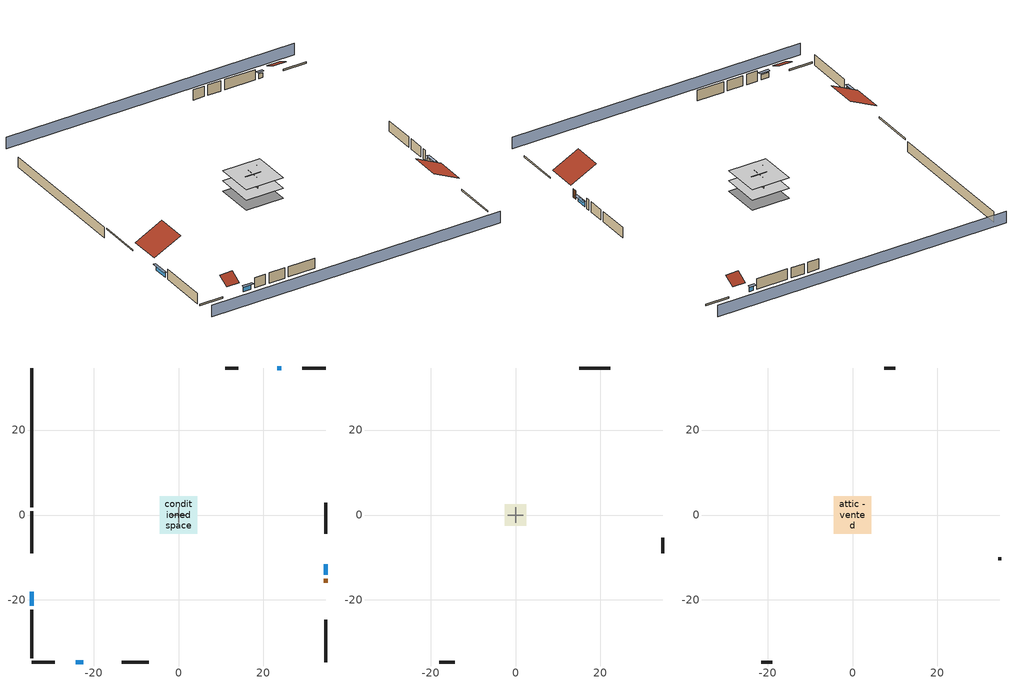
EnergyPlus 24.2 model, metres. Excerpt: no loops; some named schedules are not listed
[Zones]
conditioned space
 floor adiabatic (AdiabaticFloorConstruction): -4.44,-4.44 -4.44,4.44 4.44,4.44 4.44,-4.44 z0.3
 floor foundation (Slab2 construction): -4.44,-4.44 -4.44,4.44 4.44,4.44 4.44,-4.44 z-2.13
 wall outside (RimJoist1 construction): -34.61,0.91 -34.61,-9.03 z0.3:0.61
 wall outside (RimJoist2 construction): 34.61,34.61 29.09,34.61 z0.3:0.61
 wall outside (RimJoist3 construction): 34.61,-34.61 34.61,-24.67 z0.3:0.61
 wall outside (RimJoist4 construction): -34.61,-34.61 -29.09,-34.61 z0.3:0.61
 wall outside (AdiabaticWallConstruction 1): 34.61,-15.9 34.61,-14.98 z0.3:2.34
 wall outside (AdiabaticWallConstruction): -34.61,-18.06 -34.61,-21.41 z0.3:1.43; 24.18,34.61 23.29,34.61 z0.3:1.46; 34.61,-14.05 34.61,-11.59 z0.3:1.4; -24.17,-34.61 -22.41,-34.61 z0.3:1.49
 wall outside (Wall3 construction): -34.61,-22.34 -34.61,-33.68 z0.3:2.74
 wall outside (Wall4 construction): 14.12,34.61 11.04,34.61 z0.3:2.74
 wall outside (Wall7 construction): 34.61,-4.46 34.61,2.9 z0.3:2.74
 wall outside (Wall8 construction): -13.34,-34.61 -7.04,-34.61 z0.3:2.74
 wall foundation (FoundationWall1 construction): -34.61,34.61 -34.61,1.84 z-2.13:0.3
 wall to garage (Wall5 construction): 0,-1.83 0,1.83 z0.3:2.74
 wall to garage (Wall6 construction): 1.83,0 -1.83,0 z0.3:2.74
 window (WindowConstruction): -34.61,-18.06 -34.61,-21.41 z0.3:1.43
 window (WindowConstruction 1): 24.17,34.61 23.29,34.61 z0.3:1.46
 window (WindowConstruction 2): 34.61,-14.05 34.61,-11.59 z0.3:1.4
 window (WindowConstruction 3): -24.17,-34.61 -22.42,-34.61 z0.3:1.49
 door (Door): 34.61,-15.9 34.61,-14.98 z0.3:2.34
 ceiling adiabatic (AdiabaticFloorConstruction): 4.44,-4.44 4.44,4.44 -4.44,4.44 -4.44,-4.44 z0.3
garage
 floor foundation (Slab1 construction): -2.59,-2.59 -2.59,2.59 2.59,2.59 2.59,-2.59 z0
 wall outside (Wall1 construction): 22.36,34.61 15.05,34.61 z0.3:2.74
 wall outside (Wall12 construction): -17.93,-34.61 -14.27,-34.61 z0.3:2.74
 wall outside (Wall2 construction): 34.61,-9.04 34.61,-5.39 z0.3:2.74
attic - vented
 floor to garage (Floor1 construction): -2.59,-2.59 -2.59,2.59 2.59,2.59 2.59,-2.59 z2.74
 floor to conditioned space (Floor2 construction Reversed): -4.44,-4.44 -4.44,4.44 4.44,4.44 4.44,-4.44 z2.74
 wall outside (Wall10 construction): -21.49,-34.61 -18.86,-34.61 z0.3:2.74
 wall outside (Wall11 construction): 34.61,-10.66 34.61,-9.97 z0.3:2.74
 wall outside (Wall9 construction): 10.11,34.61 7.48,34.61 z0.3:2.74
 roof outside (Roof1 construction): -34.61,-17.14,2.74 -28.18,-17.14,5.95 -28.18,-9.95,5.95 -34.61,-9.95,2.74
 roof outside (Roof2 construction): 25.1,34.61,2.74 25.1,31.87,4.11 28.16,31.87,4.11 28.16,34.61,2.74
 roof outside (Roof3 construction): -25.1,-34.61,2.74 -25.1,-31.87,4.11 -28.16,-31.87,4.11 -28.16,-34.61,2.74
 roof outside (Roof4 construction): 34.61,-16.82,2.74 28.42,-16.82,5.84 28.42,-23.74,5.84 34.61,-23.74,2.74
shading: 34.61,39.18 -34.61,39.18 / -34.61,-39.18 34.61,-39.18 z0:2.74; -34.61,-21.71 -34.61,-17.76 -35.22,-17.76 -35.22,-21.71 z1.74; 22.99,34.61 24.48,34.61 24.48,35.22 22.99,35.22 z1.77; 34.61,-11.28 34.61,-14.36 35.22,-14.36 35.22,-11.28 z1.71; -22.11,-34.61 -24.48,-34.61 -24.48,-35.22 -22.11,-35.22 z1.8
[Building]
Building 1: Terrain=Suburbs
[Site:Location]
Portland Intl Arpt_OR: Latitude {deg}=45.59; Longitude {deg}=-122.6; Time Zone {hr}=-8; Elevation {m}=33; Keep Site Location Information=Yes
[Site:GroundTemperature:Shallow]
10.2558, 8.96328, 8.85977, 9.47314, 11.9355, 14.3863, 16.5111, 17.8571, 17.9714, 16.8767, 14.8061, 12.4304
[Site:WaterMainsTemperature]
Calculation Method=Schedule; Temperature Schedule=mains temperature schedule
[Material] Roughness=Rough; Thermal Absorptance=0.9
Name | Thickness {m} | Conductivity {W/m-K} | Density {kg/m3} | Specific Heat {J/kg-K} | Solar Absorptance | Visible Absorptance
ceiling loosefill ins | 0.0846667 | 0.0480833 | 16.02 | 1046.75 | 0.7 | 0.7
ceiling stud and cavity | 0.1397 | 1.39189 | 65.682 | 1177.47 | 0.7 | 0.7
ceiling stud and cavity 1 | 0.1397 | 0.302811 | 65.682 | 1177.47 | 0.7 | 0.7
concrete 4.0 in. | 0.1016 | 1.803125 | 2242.8 | 837.4 | 0.7 | 0.7
concrete 8.0 in. | 0.2032 | 1.803125 | 2242.8 | 837.4 | 0.7 | 0.7
door material | 0.04445 | 0.0612267 | 512.64 | 1214.23 | 0.7 | 0.7
floor covering | 0.0127 | 0.0450781 | 54.468 | 1339.84 | 0.9 | 0.9
floor covering 1 | 0.0127 | 0.0433444 | 54.468 | 1339.84 | 0.6 | 0.6
floor rigid ins; wall rigid ins | 0.512978 | 0.029427 | 32.04 | 1214.23 | 0.7 | 0.7
floor stud and cavity | 0.1397 | 1.75129 | 37.0049 | 1207.88 | 0.7 | 0.7
furniture material conditioned space 1; furniture material garage 1 | 0.1524 | 0.115458 | 640.8 | 1214.23 | 0.6 | 0.6
gypsum board | 0.0127 | 0.160291 | 801 | 837.4 | 0.6 | 0.6
gypsum board 1 | 0.0127 | 0.160291 | 801 | 837.4 | 0.7 | 0.7
osb sheathing 0.5 in. | 0.0127 | 0.115458 | 512.64 | 1214.23 | 0.6 | 0.6
osb sheathing 0.5 in. 1; osb sheathing 0.5 in. 2; osb sheathing 0.5 in. 3 | 0.0127 | 0.115458 | 512.64 | 1214.23 | 0.7 | 0.7
osb sheathing 0.75 in. | 0.01905 | 0.115458 | 512.64 | 1214.23 | 0.7 | 0.7
rim joist stud and cavity | 0.0508 | 0.178688 | 50.32683 | 1063.81 | 0.6 | 0.6
roof rigid ins | 0.00281632 | 0.029427 | 32.04 | 1214.23 | 0.7 | 0.7
wall stud and cavity | 0.1397 | 0.727959 | 139.0536 | 1170.24 | 0.6 | 0.6
wall stud and cavity 1 | 0.1397 | 0.550994 | 139.0536 | 1170.24 | 0.7 | 0.7
wall stud and cavity 2 | 0.1397 | 0.335416 | 139.0536 | 1170.24 | 0.7 | 0.7
wall stud and cavity 3 | 0.0889 | 0.380278 | 52.3479 | 1209.89 | 0.7 | 0.7
wall stud and cavity 4 | 0.0889 | 0.391764 | 83.0341 | 1211.67 | 0.7 | 0.7
wood shingles or shakes | 0.00635 | 0.162714 | 1121.4 | 1465.45 | 0.85 | 0.85
wood siding | 0.0254 | 0.102417 | 544.68 | 1172.36 | 0.85 | 0.85
wood siding 1; wood siding 2 | 0.0254 | 0.102417 | 544.68 | 1172.36 | 0.7 | 0.7
[WindowMaterial:SimpleGlazingSystem]
WindowMaterial: U-Factor {W/m2-K}=4.31528; Solar Heat Gain Coefficient=0.67
[Construction]
AdiabaticFloorConstruction: floor stud and cavity, floor rigid ins, osb sheathing 0.75 in., floor covering 1
AdiabaticWallConstruction: wood siding 1, wall rigid ins, wall stud and cavity 3, gypsum board
AdiabaticWallConstruction 1: wood siding 2, wall rigid ins, wall stud and cavity 3, gypsum board
Door: door material
Floor1 construction: ceiling stud and cavity
Floor2 construction Reversed: gypsum board, ceiling stud and cavity 1, ceiling loosefill ins
FoundationWall1 construction: concrete 8.0 in., gypsum board 1
furniture construction conditioned space 1: furniture material conditioned space 1
furniture construction garage 1: furniture material garage 1
PartitionWallConstruction: gypsum board, wall stud and cavity 4, gypsum board
RimJoist1 construction; RimJoist2 construction; RimJoist3 construction; RimJoist4 construction: wood siding, rim joist stud and cavity
Roof1 construction; Roof2 construction; Roof3 construction; Roof4 construction: wood shingles or shakes, roof rigid ins, osb sheathing 0.5 in.
Slab1 construction: concrete 4.0 in.
Slab2 construction: concrete 4.0 in., floor covering
Wall1 construction; Wall2 construction: wood siding, osb sheathing 0.5 in. 1, wall stud and cavity
Wall10 construction; Wall11 construction; Wall12 construction; Wall9 construction: wood siding, osb sheathing 0.5 in. 3, wall stud and cavity
Wall3 construction; Wall4 construction: wood siding, osb sheathing 0.5 in. 1, wall stud and cavity 1, gypsum board
Wall5 construction: osb sheathing 0.5 in. 2, wall stud and cavity 2, gypsum board
Wall6 construction: osb sheathing 0.5 in. 3, wall stud and cavity 2, gypsum board
Wall7 construction; Wall8 construction: wood siding, osb sheathing 0.5 in. 3, wall stud and cavity 1, gypsum board
WindowConstruction; WindowConstruction 1; WindowConstruction 2; WindowConstruction 3: WindowMaterial
[Zone] Multiplier=1; Part of Total Floor Area=Yes
Name | Volume {m3}
attic - vented | 80.9188
conditioned space | 384.656
garage | 65.242
[Space]
Name | Zone | Volume {m3}
attic - vented 1 | attic - vented | 80.9188
conditioned space 1 | conditioned space | 384.656
garage 1 | garage | 65.242
[ZoneInfiltration:EffectiveLeakageArea] Schedule=Always On Discrete
Name | Zone or Space | Effective Air Leakage Area {cm2} | Stack Coefficient | Wind Coefficient
infil attic - vented 1 | attic - vented 1 | 3520.67 | 0.00015981 | 3.51401e-05
infil garage 1 | garage 1 | 271.837 | 0.000129147 | 4.64657e-05
[ZoneMixing]
whole house fan mix: Zone or Space=attic - vented; Schedule=Always On Continuous; Design Flow Rate Calculation Method=Flow/Zone; Design Flow Rate {m3/s}=0; Source Zone or Space=conditioned space
[SurfaceProperty:ExposedFoundationPerimeter] Exposed Perimeter Calculation Method=TotalExposedPerimeter
Name | Total Exposed Perimeter {m}
Slab2 | 32.766
Slab1 | 14.6304
[SurfaceProperty:IncidentSolarMultiplier] Incident Solar Multiplier=1; Incident Solar Multiplier Schedule=trans schedule winter=0.85 summer=0.7
Window1; Window2; Window3; Window4
[InternalMass]
Name | Construction | Zone or ZoneList | Space or SpaceList | Surface Area {m2}
furniture mass conditioned space 1 | furniture construction conditioned space 1 | conditioned space | conditioned space 1 | 63.09974
partition wall mass | PartitionWallConstruction | conditioned space | conditioned space 1 | 157.749
furniture mass garage 1 | furniture construction garage 1 | garage | garage 1 | 2.67561
[Lights] Design Level Calculation Method=LightingLevel; Return Air Fraction=0; Fraction Radiant=0.6; Fraction Visible=0.2; Fraction Replaceable=1
Name | Zone or ZoneList or Space or SpaceList | Schedule | Lighting Level {W}
interior lighting | conditioned space 1 | lighting_interior | 448.662
garage lighting | garage 1 | lighting_garage | 18.0204
[People]
occupants: Zone or ZoneList or Space or SpaceList=conditioned space 1; Number of People Schedule=occupants; Number of People Calculation Method=People; Number of People=2; Fraction Radiant=0.314171; Sensible Heat Fraction=0.56303; Activity Level Schedule=occupants activity schedule; Carbon Dioxide Generation Rate {m3/s-W}=0; Enable ASHRAE 55 Comfort Warnings=No; Mean Radiant Temperature Calculation Type=EnclosureAveraged
[ElectricEquipment] Zone or ZoneList or Space or SpaceList=conditioned space 1; Design Level Calculation Method=EquipmentLevel
Name | Schedule | Design Level {W} | Fraction Latent | Fraction Radiant | Fraction Lost
ceiling fan | ceiling_fan | 16.6183 | 0 | 0.558 | 0
clothes dryer | clothes_dryer | 441.755 | 0.015 | 0.081 | 0.85
clothes washer | clothes_washer | 550.002 | 0.03 | 0.162 | 0.7
cooking range | cooking_range | 144.643 | 0.16 | 0.384 | 0.2
fridge | fridge schedule | 136.524 | 0 | 0.6 | 0
mech vent bath fan 0 | mech vent bath fan 0 schedule | 30 | 0 | 0 | 1
mech vent house fan | mech vent house fan schedule | 0 | 0 | 0 | 1
mech vent house fan cfis | mech vent house fan cfis schedule | 0 | 0 | 0 | 0
mech vent range fan 0 | mech vent range fan 0 schedule | 30 | 0 | 0 | 1
misc plug loads | plug_loads_other | 665.351 | 0.021 | 0.558 | 0.049
misc tv | plug_loads_tv | 1235.82 | 0 | 0.6 | 0
whole house fan | Always On Discrete | 0 | 0 | 0 | 1
[OtherEquipment] Zone or ZoneList or Space or SpaceList=conditioned space 1; Design Level Calculation Method=EquipmentLevel
Name | Fuel Type | Schedule | Design Level {W} | Fraction Latent | Fraction Radiant | Fraction Lost
clothes dryer 1 | NaturalGas | clothes_dryer | 5868.78 | 0.015 | 0.081 | 0.85
cooking range 1 | NaturalGas | cooking_range | 4239.08 | 0.16 | 0.384 | 0.2
general water use latent | None | general water use schedule | 44.1266 | 1 | 0 | 0
general water use sensible | None | general water use schedule | -43.4886 | 0 | 0.6 | 0
mech vent house fan latent load; water heater lat | None | Always On Discrete | 0 | 1 | 0 | 0
mech vent house fan sensible load; water heater sens | None | Always On Discrete | 0 | 0 | 0 | 0
water heater energy adjustment1 | Electricity | Always On Discrete | 0.01 | 0 | 0 | 1
[ZoneInfiltration:DesignFlowRate] Zone or ZoneList or Space or SpaceList=conditioned space 1; Schedule=Always On Discrete; Design Flow Rate Calculation Method=Flow/Zone; Design Flow Rate {m3/s}=0
infil flow; natural vent flow; whole house fan flow
[AvailabilityManager:Scheduled]
central ac and furnace airloop Availability Manager: Schedule=Always On Discrete
[Foundation:Kiva] Wall Depth Below Slab {m}=0.2032
Name | Initial Indoor Air Temperature {C} | Wall Height Above Grade {m}
Foundation Kiva 1 | 13.4258 | 0.1016
Foundation Kiva 2 | 13.3333 | 0.3048
[Foundation:Kiva:Settings]
Soil Conductivity {W/m-K}=1.3848; Soil Density {kg/m3}=1842.3; Soil Specific Heat {J/kg-K}=418.7; Ground Solar Absorptivity=0.9; Ground Thermal Absorptivity=0.9; Ground Surface Roughness {m}=0.03; Far-Field Width {m}=40; Deep-Ground Boundary Condition=ZeroFlux; Deep-Ground Depth {m}=40; Minimum Cell Dimension {m}=0.2; Maximum Cell Growth Coefficient=3; Simulation Timestep=Timestep
[Exterior:Lights]
exterior lighting: Schedule=exterior lighting schedule; Design Level {W}=10.6381
[EnergyManagementSystem:GlobalVariable]
central_ac_and_furnace_airloop_Fan_RTF
infil_program_Qfan
infil_program_Qinf
natural_vent_program_Qnv
natural_vent_program_Qwhf
[EnergyManagementSystem:Sensor]
Name | Output:Variable or Output:Meter Index Key | Output:Variable or Output:Meter
airflow_gain | infil flow | Infiltration Sensible Heat Gain Energy
airflow_gain_1 | natural vent flow | Infiltration Sensible Heat Gain Energy
airflow_gain_2 | whole house fan flow | Infiltration Sensible Heat Gain Energy
airflow_loss | infil flow | Infiltration Sensible Heat Loss Energy
airflow_loss_1 | natural vent flow | Infiltration Sensible Heat Loss Energy
airflow_loss_2 | whole house fan flow | Infiltration Sensible Heat Loss Energy
clg_load_cond |  | Cooling:EnergyTransfer:Zone:CONDITIONED SPACE
clg_sp_s; clg_sp_s_1 | cooling setpoint | Schedule Value
clothes_dryer_exhaust_0_sch_s | clothes_dryer | Schedule Value
cool_season | cooling season schedule | Schedule Value
htg_load_cond |  | Heating:EnergyTransfer:Zone:CONDITIONED SPACE
htg_sp_s; htg_sp_s_1 | heating setpoint | Schedule Value
ig_ee_conv | ceiling fan | Electric Equipment Convective Heating Energy
ig_ee_conv_1 | clothes dryer | Electric Equipment Convective Heating Energy
ig_ee_conv_3 | cooking range | Electric Equipment Convective Heating Energy
ig_ee_conv_4 | fridge | Electric Equipment Convective Heating Energy
ig_ee_conv_5 | misc plug loads | Electric Equipment Convective Heating Energy
ig_ee_conv_6 | misc tv | Electric Equipment Convective Heating Energy
ig_ee_conv_7 | whole house fan | Electric Equipment Convective Heating Energy
ig_ee_rad | ceiling fan | Electric Equipment Radiant Heating Energy
ig_ee_rad_1 | clothes dryer | Electric Equipment Radiant Heating Energy
ig_ee_rad_3 | cooking range | Electric Equipment Radiant Heating Energy
ig_ee_rad_4 | fridge | Electric Equipment Radiant Heating Energy
ig_ee_rad_5 | misc plug loads | Electric Equipment Radiant Heating Energy
ig_ee_rad_6 | misc tv | Electric Equipment Radiant Heating Energy
ig_ee_rad_7 | whole house fan | Electric Equipment Radiant Heating Energy
ig_lgt_conv | interior lighting | Lights Convective Heating Energy
ig_lgt_rad | interior lighting | Lights Radiant Heating Energy
ig_lgt_vis | interior lighting | Lights Visible Radiation Heating Energy
ig_oe_conv | clothes dryer 1 | Other Equipment Convective Heating Energy
ig_oe_conv_1 | cooking range 1 | Other Equipment Convective Heating Energy
ig_oe_conv_2 | general water use latent | Other Equipment Convective Heating Energy
ig_oe_conv_3 | general water use sensible | Other Equipment Convective Heating Energy
ig_oe_conv_4 | water heater energy adjustment1 | Other Equipment Convective Heating Energy
ig_oe_conv_5 | water heater lat | Other Equipment Convective Heating Energy
ig_oe_conv_6 | water heater sens | Other Equipment Convective Heating Energy
ig_oe_rad | clothes dryer 1 | Other Equipment Radiant Heating Energy
ig_oe_rad_1 | cooking range 1 | Other Equipment Radiant Heating Energy
ig_oe_rad_2 | general water use latent | Other Equipment Radiant Heating Energy
ig_oe_rad_3 | general water use sensible | Other Equipment Radiant Heating Energy
ig_oe_rad_4 | water heater energy adjustment1 | Other Equipment Radiant Heating Energy
ig_oe_rad_5 | water heater lat | Other Equipment Radiant Heating Energy
ig_oe_rad_6 | water heater sens | Other Equipment Radiant Heating Energy
ig_ppl_conv | occupants | People Convective Heating Energy
ig_ppl_rad | occupants | People Radiant Heating Energy
im_conv | furniture mass conditioned space 1 | Surface Inside Face Convection Heat Gain Energy
im_conv_1 | partition wall mass | Surface Inside Face Convection Heat Gain Energy
im_ig | furniture mass conditioned space 1 | Surface Inside Face Internal Gains Radiation Heat Gain Energy
im_ig_1 | partition wall mass | Surface Inside Face Internal Gains Radiation Heat Gain Energy
im_lgt | furniture mass conditioned space 1 | Surface Inside Face Lights Radiation Heat Gain Energy
im_lgt_1 | partition wall mass | Surface Inside Face Lights Radiation Heat Gain Energy
im_sol | furniture mass conditioned space 1 | Surface Inside Face Solar Radiation Heat Gain Energy
im_sol_1 | partition wall mass | Surface Inside Face Solar Radiation Heat Gain Energy
im_surf | furniture mass conditioned space 1 | Surface Inside Face Net Surface Thermal Radiation Heat Gain Energy
im_surf_1 | partition wall mass | Surface Inside Face Net Surface Thermal Radiation Heat Gain Energy
mech_vent_bath_fan_0_sch_s | mech vent bath fan 0 schedule | Schedule Value
mech_vent_range_fan_0_sch_s | mech vent range fan 0 schedule | Schedule Value
mv_conv | mech vent bath fan 0 | Electric Equipment Convective Heating Energy
mv_conv_1 | mech vent house fan | Electric Equipment Convective Heating Energy
mv_conv_2 | mech vent house fan cfis | Electric Equipment Convective Heating Energy
mv_conv_3 | mech vent range fan 0 | Electric Equipment Convective Heating Energy
mv_conv_4 | mech vent house fan latent load | Other Equipment Convective Heating Energy
mv_conv_5 | mech vent house fan sensible load | Other Equipment Convective Heating Energy
mv_rad | mech vent bath fan 0 | Electric Equipment Radiant Heating Energy
mv_rad_1 | mech vent house fan | Electric Equipment Radiant Heating Energy
mv_rad_2 | mech vent house fan cfis | Electric Equipment Radiant Heating Energy
mv_rad_3 | mech vent range fan 0 | Electric Equipment Radiant Heating Energy
mv_rad_4 | mech vent house fan latent load | Other Equipment Radiant Heating Energy
mv_rad_5 | mech vent house fan sensible load | Other Equipment Radiant Heating Energy
natural_vent_s | natural vent schedule | Schedule Value
out_pb_s |  | Site Outdoor Air Barometric Pressure
out_wt_s |  | Site Outdoor Air Humidity Ratio
site_vw_s |  | Site Wind Speed
ss_back_out | Window1 | Surface Window Shortwave from Zone Back Out Window Heat Transfer Rate
ss_back_out_1 | Window2 | Surface Window Shortwave from Zone Back Out Window Heat Transfer Rate
ss_back_out_2 | Window3 | Surface Window Shortwave from Zone Back Out Window Heat Transfer Rate
ss_back_out_3 | Window4 | Surface Window Shortwave from Zone Back Out Window Heat Transfer Rate
ss_conv | Door1 | Surface Inside Face Convection Heat Gain Energy
ss_conv_1 | Window1 | Surface Inside Face Convection Heat Gain Energy
ss_conv_2 | Window2 | Surface Inside Face Convection Heat Gain Energy
ss_conv_3 | Window3 | Surface Inside Face Convection Heat Gain Energy
ss_conv_4 | Window4 | Surface Inside Face Convection Heat Gain Energy
ss_ig | Door1 | Surface Inside Face Internal Gains Radiation Heat Gain Energy
ss_ig_1 | Window1 | Surface Inside Face Internal Gains Radiation Heat Gain Energy
ss_ig_2 | Window2 | Surface Inside Face Internal Gains Radiation Heat Gain Energy
ss_ig_3 | Window3 | Surface Inside Face Internal Gains Radiation Heat Gain Energy
ss_ig_4 | Window4 | Surface Inside Face Internal Gains Radiation Heat Gain Energy
ss_lgt | Door1 | Surface Inside Face Lights Radiation Heat Gain Energy
ss_sol | Door1 | Surface Inside Face Solar Radiation Heat Gain Energy
ss_surf | Door1 | Surface Inside Face Net Surface Thermal Radiation Heat Gain Energy
ss_surf_1 | Window1 | Surface Inside Face Net Surface Thermal Radiation Heat Gain Energy
ss_surf_2 | Window2 | Surface Inside Face Net Surface Thermal Radiation Heat Gain Energy
ss_surf_3 | Window3 | Surface Inside Face Net Surface Thermal Radiation Heat Gain Energy
ss_surf_4 | Window4 | Surface Inside Face Net Surface Thermal Radiation Heat Gain Energy
ss_trans_in | Window1 | Surface Window Transmitted Solar Radiation Rate
ss_trans_in_1 | Window2 | Surface Window Transmitted Solar Radiation Rate
ss_trans_in_2 | Window3 | Surface Window Transmitted Solar Radiation Rate
ss_trans_in_3 | Window4 | Surface Window Transmitted Solar Radiation Rate
ss_trans_out | Window1 | Surface Inside Face Initial Transmitted Diffuse Transmitted Out Window Solar Radiation Rate
ss_trans_out_1 | Window2 | Surface Inside Face Initial Transmitted Diffuse Transmitted Out Window Solar Radiation Rate
ss_trans_out_2 | Window3 | Surface Inside Face Initial Transmitted Diffuse Transmitted Out Window Solar Radiation Rate
ss_trans_out_3 | Window4 | Surface Inside Face Initial Transmitted Diffuse Transmitted Out Window Solar Radiation Rate
s_conv | Floor2 | Surface Inside Face Convection Heat Gain Energy
s_conv_1 | FoundationWall1 | Surface Inside Face Convection Heat Gain Energy
s_conv_10 | Wall4 | Surface Inside Face Convection Heat Gain Energy
s_conv_11 | Wall5 | Surface Inside Face Convection Heat Gain Energy
s_conv_12 | Wall6 | Surface Inside Face Convection Heat Gain Energy
s_conv_13 | Wall7 | Surface Inside Face Convection Heat Gain Energy
s_conv_14 | Wall8 | Surface Inside Face Convection Heat Gain Energy
s_conv_2 | inferred conditioned ceiling | Surface Inside Face Convection Heat Gain Energy
s_conv_3 | inferred conditioned floor | Surface Inside Face Convection Heat Gain Energy
s_conv_4 | RimJoist1 | Surface Inside Face Convection Heat Gain Energy
s_conv_5 | RimJoist2 | Surface Inside Face Convection Heat Gain Energy
s_conv_6 | RimJoist3 | Surface Inside Face Convection Heat Gain Energy
s_conv_7 | RimJoist4 | Surface Inside Face Convection Heat Gain Energy
s_conv_8 | Slab2 | Surface Inside Face Convection Heat Gain Energy
s_conv_9 | Wall3 | Surface Inside Face Convection Heat Gain Energy
s_ig | Floor2 | Surface Inside Face Internal Gains Radiation Heat Gain Energy
s_ig_1 | FoundationWall1 | Surface Inside Face Internal Gains Radiation Heat Gain Energy
s_ig_10 | Wall4 | Surface Inside Face Internal Gains Radiation Heat Gain Energy
s_ig_11 | Wall5 | Surface Inside Face Internal Gains Radiation Heat Gain Energy
s_ig_12 | Wall6 | Surface Inside Face Internal Gains Radiation Heat Gain Energy
s_ig_13 | Wall7 | Surface Inside Face Internal Gains Radiation Heat Gain Energy
s_ig_14 | Wall8 | Surface Inside Face Internal Gains Radiation Heat Gain Energy
s_ig_2 | inferred conditioned ceiling | Surface Inside Face Internal Gains Radiation Heat Gain Energy
s_ig_3 | inferred conditioned floor | Surface Inside Face Internal Gains Radiation Heat Gain Energy
s_ig_4 | RimJoist1 | Surface Inside Face Internal Gains Radiation Heat Gain Energy
s_ig_5 | RimJoist2 | Surface Inside Face Internal Gains Radiation Heat Gain Energy
s_ig_6 | RimJoist3 | Surface Inside Face Internal Gains Radiation Heat Gain Energy
s_ig_7 | RimJoist4 | Surface Inside Face Internal Gains Radiation Heat Gain Energy
s_ig_8 | Slab2 | Surface Inside Face Internal Gains Radiation Heat Gain Energy
s_ig_9 | Wall3 | Surface Inside Face Internal Gains Radiation Heat Gain Energy
s_lgt | Floor2 | Surface Inside Face Lights Radiation Heat Gain Energy
s_lgt_1 | FoundationWall1 | Surface Inside Face Lights Radiation Heat Gain Energy
s_lgt_10 | Wall4 | Surface Inside Face Lights Radiation Heat Gain Energy
s_lgt_11 | Wall5 | Surface Inside Face Lights Radiation Heat Gain Energy
s_lgt_12 | Wall6 | Surface Inside Face Lights Radiation Heat Gain Energy
s_lgt_13 | Wall7 | Surface Inside Face Lights Radiation Heat Gain Energy
s_lgt_14 | Wall8 | Surface Inside Face Lights Radiation Heat Gain Energy
s_lgt_2 | inferred conditioned ceiling | Surface Inside Face Lights Radiation Heat Gain Energy
s_lgt_3 | inferred conditioned floor | Surface Inside Face Lights Radiation Heat Gain Energy
s_lgt_4 | RimJoist1 | Surface Inside Face Lights Radiation Heat Gain Energy
s_lgt_5 | RimJoist2 | Surface Inside Face Lights Radiation Heat Gain Energy
s_lgt_6 | RimJoist3 | Surface Inside Face Lights Radiation Heat Gain Energy
s_lgt_7 | RimJoist4 | Surface Inside Face Lights Radiation Heat Gain Energy
s_lgt_8 | Slab2 | Surface Inside Face Lights Radiation Heat Gain Energy
s_lgt_9 | Wall3 | Surface Inside Face Lights Radiation Heat Gain Energy
s_sol | Floor2 | Surface Inside Face Solar Radiation Heat Gain Energy
s_sol_1 | FoundationWall1 | Surface Inside Face Solar Radiation Heat Gain Energy
s_sol_10 | Wall4 | Surface Inside Face Solar Radiation Heat Gain Energy
s_sol_11 | Wall5 | Surface Inside Face Solar Radiation Heat Gain Energy
